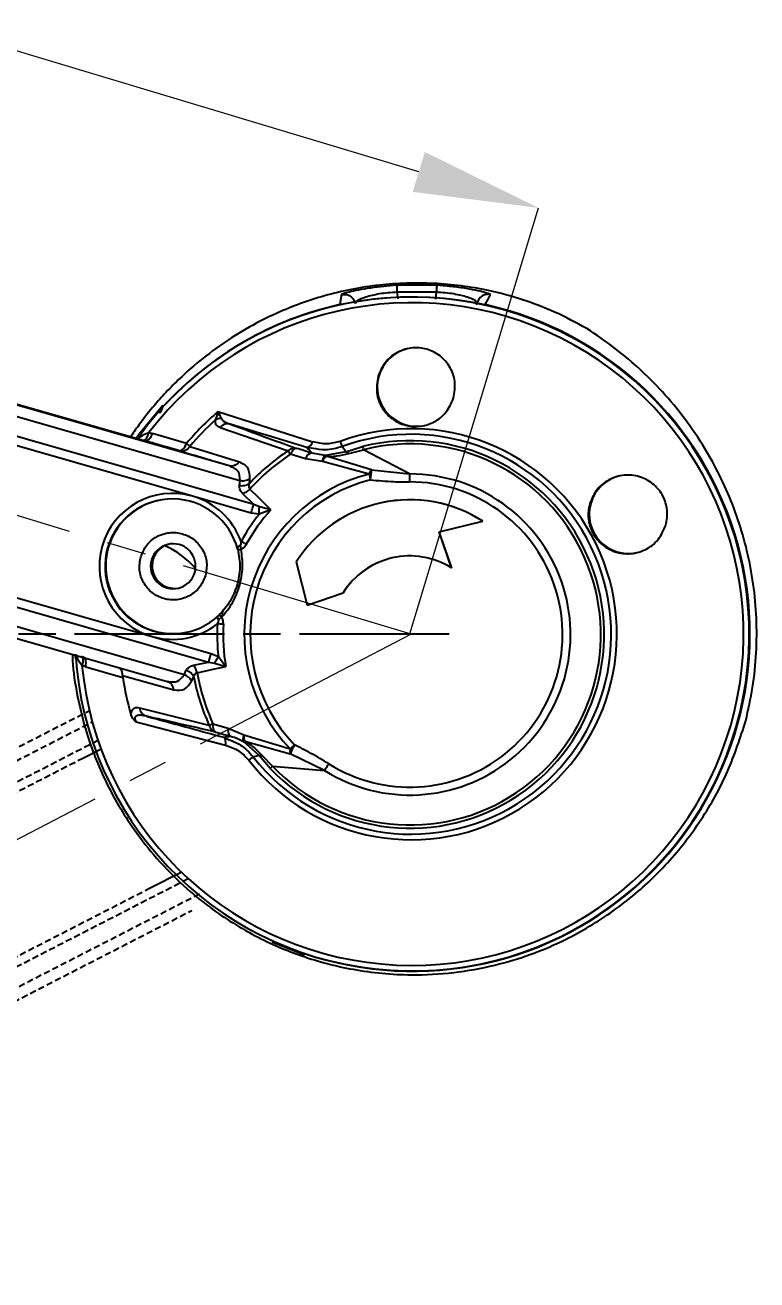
# Model space of a CAD drawing. Header units: millimetres. Extents: x 2028 to 4172, y 863 to 2379.
# Drawn here: x 3863.2 to 3921.8, y 1398.1 to 1498.6 of the extents above; entities that cross this region are included whole.
import ezdxf

# ---------------------------------------------------------------- set-up
doc = ezdxf.new("R2010")
doc.units = ezdxf.units.MM
for name, pattern in [('AM_ISO08W050', [18, 12, -1.5, 3, -1.5]), ('CENTER2', [28.575, 19.05, -3.175, 3.175, -3.175]), ('DASHED', [0.75, 0.5, -0.25])]:
    doc.linetypes.add(name, pattern=pattern)
for name, color, linetype, lineweight in [('AM_5', 3, 'Continuous', 25), ('AM_7', 4, 'AM_ISO08W050', 25), ('单点划线', 1, 'CENTER2', 13), ('标注', 3, 'Continuous', 13)]:
    doc.layers.add(name, color=color, linetype=linetype, lineweight=lineweight)
doc.styles.add('SLDTEXTSTYLE1', font='txt.shx', dxfattribs={"width": 0.7, "bigfont": 'gbcbig.shx'})
doc.dimstyles.new('SLDDIMSTYLE12$0', dxfattribs={"dimtxt": 12, "dimasz": 10, "dimexe": 0, "dimexo": 0.0625, "dimgap": 0.875, "dimtad": 1, "dimdec": 1, "dimlfac": 1.8, "dimrnd": 1e-09, "dimzin": 12, "dimdsep": 46, "dimtxsty": 'SLDTEXTSTYLE1', "dimcen": 0.09, "dimdle": 8.16, "dimclrd": 3, "dimclre": 3, "dimadec": 0, "dimazin": 3, "dimtfac": 1, "dimtdec": 1, "dimtofl": 0, "dimtmove": 0, "dimatfit": 3, "dimfxl": 0, "dimfrac": 2, "dimtolj": 1, "dimlwd": 5, "dimlwe": 5, "dimarcsym": 0})
doc.dimstyles.new('SLDDIMSTYLE12$2', dxfattribs={"dimtxt": 12, "dimasz": 10, "dimexe": 0, "dimexo": 0.0625, "dimgap": 0.875, "dimtad": 1, "dimdec": 1, "dimlfac": 1.8, "dimrnd": 1e-09, "dimzin": 12, "dimdsep": 46, "dimtxsty": 'SLDTEXTSTYLE1', "dimcen": 0.09, "dimdle": 8.16, "dimclrd": 3, "dimclre": 3, "dimadec": 0, "dimazin": 3, "dimtfac": 1, "dimtdec": 1, "dimtofl": 0, "dimtmove": 0, "dimatfit": 3, "dimfxl": 0, "dimfrac": 2, "dimtolj": 1, "dimlwd": 5, "dimlwe": 5, "dimarcsym": 0})

# ---------------------------------------------------------------- blocks, each defined once
blk = doc.blocks.new('*D63')
at = {"layer": 'Defpoints', "color": 0, "transparency": 16777216}
for p in [(3650.72, 1523.11), (3651.85, 1458.25), (3894.13, 1449.79), (3894.13, 1449.79), (3668.84, 1332.37)]:
    blk.add_point(p, dxfattribs=at)
at = {"layer": '标注', "color": 3, "linetype": 'Continuous', "lineweight": 5, "transparency": 16777216}
blk.add_arc((3894.13, 1449.79), 242.43, 165.602, 205.1646, dxfattribs=at)
at = {"layer": '标注', "color": 3, "transparency": 16777216}
for points in [[(3657.71, 1510.52), (3660.93, 1509.63), (3662.01, 1519.71)], [(3676.21, 1347.45), (3673.22, 1345.97), (3679.15, 1337.75)]]:
    blk.add_solid(points, dxfattribs=at)
at = {"layer": '标注', "color": 0, "transparency": 16777216, "insert": (3658.62, 1427.6), "char_height": 10, "attachment_point": 5, "rotation": 275.3833, "style": 'SLDTEXTSTYLE1'}
blk.add_mtext('\\A1;60%%D', dxfattribs=at)
blk = doc.blocks.new('*D73')
at = {"layer": 'AM_5', "color": 3, "linetype": 'Continuous', "lineweight": 5, "transparency": 16777216}
blk.add_arc((3893.92, 1449.8), 206.84, 165.9964, 177.2297, dxfattribs=at)
at = {"layer": 'AM_5', "color": 3, "transparency": 16777216}
for points in [[(3691.62, 1500.3), (3694.83, 1499.41), (3695.88, 1509.5)], [(3688.98, 1459.76), (3685.65, 1459.84), (3687.08, 1449.8)]]:
    blk.add_solid(points, dxfattribs=at)
at = {"layer": 'Defpoints', "color": 0, "transparency": 16777216}
for p in [(3650.72, 1523.11), (3691, 1489.92), (3671.11, 1449.8), (3894.02, 1449.77), (3897.17, 1449.8)]:
    blk.add_point(p, dxfattribs=at)
at = {"layer": 'AM_5', "color": 0, "transparency": 16777216, "insert": (3682.49, 1480.97), "char_height": 12, "attachment_point": 5, "rotation": 81.6131, "style": 'SLDTEXTSTYLE1'}
blk.add_mtext('\\A1;15%%D', dxfattribs=at)
blk = doc.blocks.new('*D50')
at = {"layer": 'AM_5', "color": 3, "linetype": 'Continuous', "lineweight": 5, "transparency": 16777216}
for p, q in [((3704.68, 1507.81), (3714.7, 1541.07)), ((3894.73, 1486.84), (3724.27, 1538.18))]:
    blk.add_line(p, q, dxfattribs=at)
at = {"layer": 'AM_5', "color": 3, "lineweight": 5, "transparency": 16777216}
blk.add_line((3894.03, 1449.83), (3904.31, 1483.96), dxfattribs=at)
at = {"layer": 'AM_5', "color": 3, "transparency": 16777216}
for points in [[(3724.75, 1539.78), (3723.79, 1536.59), (3714.7, 1541.07)], [(3895.22, 1488.44), (3894.25, 1485.24), (3904.31, 1483.96)]]:
    blk.add_solid(points, dxfattribs=at)
at = {"layer": 'Defpoints', "color": 0, "transparency": 16777216}
for p in [(3714.7, 1541.07), (3704.67, 1507.75), (3894.01, 1449.77)]:
    blk.add_point(p, dxfattribs=at)
at = {"layer": 'AM_5', "color": 0, "transparency": 16777216, "insert": (3809.66, 1519.64), "char_height": 12, "attachment_point": 5, "rotation": 343.2384, "style": 'SLDTEXTSTYLE1'}
blk.add_mtext('\\A1;225', dxfattribs=at)

msp = doc.modelspace()

# ---------------------------------------------------------------- linework, layer by layer
at = {"color": 7, "linetype": 'Continuous', "lineweight": 25}
for p, q in [((3892.96, 1477.753), (3891.417, 1477.612)), ((3896.178, 1477.753), (3892.96, 1477.753)), ((3896.134, 1477.197), (3892.987, 1477.197)), ((3892.987, 1477.197), (3893.055, 1476.67)), ((3896.134, 1477.197), (3896.067, 1476.631)), ((3896.676, 1477.718), (3896.178, 1477.753)), ((3900.482, 1477.011), (3900.298, 1477.099)), ((3888.531, 1476.207), (3888.518, 1476.204)), ((3888.609, 1477.043), (3888.557, 1477.011)), ((3891.527, 1470.476), (3891.474, 1470.464)), ((3860.508, 1468.776), (3879.543, 1463.317)), ((3872.741, 1465.28), (3860.531, 1468.781)), ((3860.233, 1467.905), (3880.402, 1462.121)), ((3878.647, 1467.631), (3878.569, 1467.344)), ((3878.647, 1467.631), (3886.234, 1465.218)), ((3878.647, 1467.631), (3878.77, 1467.395)), ((3881.517, 1460.2), (3859.791, 1466.43)), ((3878.834, 1466.361), (3884.264, 1464.492)), ((3876.616, 1460.854), (3859.589, 1465.737)), ((3872.261, 1465.418), (3872.273, 1465.456)), ((3872.656, 1465.325), (3872.811, 1465.295)), ((3872.811, 1465.295), (3872.741, 1465.28)), ((3873.111, 1465.949), (3873.423, 1465.885)), ((3876.133, 1465.082), (3873.423, 1465.885)), ((3885.774, 1464.752), (3882.624, 1465.714)), ((3875.534, 1464.506), (3875.766, 1464.438)), ((3876.405, 1464.848), (3880.367, 1463.607)), ((3885.66, 1463.859), (3884.444, 1464.214)), ((3886.288, 1464.686), (3885.774, 1464.752)), ((3887.271, 1464.111), (3886.16, 1464.313)), ((3888.893, 1464.405), (3887.271, 1464.111)), ((3890.957, 1462.957), (3887.343, 1464.053)), ((3888.893, 1464.405), (3888.594, 1464.828)), ((3888.893, 1464.405), (3889.562, 1464.615)), ((3889.124, 1464.284), (3890.294, 1464.572)), ((3889.562, 1464.615), (3890.235, 1464.827)), ((3894.002, 1462.634), (3890.294, 1464.572)), ((3879.543, 1463.317), (3879.646, 1463.248)), ((3879.543, 1463.317), (3879.76, 1463.291)), ((3879.747, 1463.293), (3879.732, 1463.249)), ((3887.015, 1463.639), (3885.66, 1463.859)), ((3890.749, 1462.63), (3887.015, 1463.639)), ((3880.402, 1462.121), (3880.363, 1461.721)), ((3881.182, 1462.248), (3881.153, 1461.858)), ((3890.957, 1462.957), (3894.002, 1462.634)), ((3881.517, 1460.2), (3880.647, 1461.054)), ((3881.315, 1459.507), (3876.616, 1460.854)), ((3881.968, 1460.015), (3881.517, 1460.2)), ((3882.889, 1459.773), (3881.968, 1460.015)), ((3891.75, 1460.329), (3891.741, 1460.327)), ((3908.499, 1460.278), (3908.427, 1460.263)), ((3881.948, 1459.402), (3881.315, 1459.507)), ((3882.889, 1459.773), (3881.948, 1459.402)), ((3896.37, 1457.987), (3899.85, 1458.855)), ((3896.379, 1457.989), (3896.37, 1457.987)), ((3897.362, 1455.104), (3896.37, 1457.987)), ((3896.379, 1457.989), (3899.859, 1458.857)), ((3897.371, 1455.106), (3896.379, 1457.989)), ((3899.859, 1458.857), (3899.85, 1458.855)), ((3869.817, 1456.72), (3869.871, 1456.732)), ((3880.229, 1456.627), (3880.257, 1456.564)), ((3880.419, 1456.913), (3880.503, 1456.59)), ((3873.331, 1455.74), (3873.448, 1455.765)), ((3884.927, 1455.606), (3885.795, 1452.125)), ((3897.371, 1455.106), (3897.362, 1455.104)), ((3856.364, 1454.49), (3873.391, 1449.608)), ((3856.169, 1453.799), (3877.896, 1447.569)), ((3885.795, 1452.125), (3888.677, 1453.118)), ((3885.804, 1452.127), (3888.686, 1453.12)), ((3888.686, 1453.12), (3888.677, 1453.118)), ((3875.937, 1446.549), (3855.768, 1452.333)), ((3885.804, 1452.127), (3885.795, 1452.125)), ((3855.546, 1451.473), (3874.593, 1446.011)), ((3878.947, 1451.163), (3878.705, 1450.935)), ((3873.391, 1449.608), (3878.091, 1448.26)), ((3867.186, 1448.195), (3867.208, 1447.868)), ((3878.091, 1448.26), (3878.683, 1448.013)), ((3878.683, 1448.013), (3879.283, 1447.199)), ((3868.058, 1447.175), (3867.76, 1447.287)), ((3868.058, 1447.175), (3871.031, 1446.334)), ((3875.937, 1446.549), (3876.115, 1446.904)), ((3877.896, 1447.569), (3878.375, 1447.485)), ((3878.375, 1447.485), (3879.283, 1447.199)), ((3871.018, 1446.488), (3875.128, 1445.336)), ((3874.582, 1446.015), (3874.715, 1446.017)), ((3874.788, 1445.968), (3874.774, 1445.924)), ((3876.531, 1446.026), (3876.712, 1446.368)), ((3877.954, 1442.486), (3872.386, 1443.872)), ((3872.106, 1442.768), (3879.263, 1440.904)), ((3878.252, 1442.622), (3879.471, 1442.273)), ((3879.471, 1442.273), (3880.735, 1441.737)), ((3879.185, 1441.478), (3879.117, 1441.536)), ((3879.117, 1441.536), (3879.536, 1441.342)), ((3881.926, 1440.106), (3880.704, 1441.208)), ((3880.735, 1441.737), (3884.433, 1440.601)), ((3880.795, 1441.216), (3884.437, 1440.216)), ((3869.291, 1440.592), (3867.884, 1439.87)), ((3881.468, 1439.972), (3881.926, 1440.106)), ((3882.416, 1439.534), (3881.926, 1440.106)), ((3883.024, 1439.218), (3882.184, 1440.081)), ((3887.19, 1438.874), (3884.437, 1440.216)), ((3882.841, 1439.038), (3882.416, 1439.534)), ((3883.024, 1439.218), (3887.19, 1438.874)), ((3873.228, 1429.462), (3875.716, 1430.739)), ((3882.991, 1425.142), (3885.576, 1424.117)), ((3885.584, 1424.219), (3885.582, 1424.214)), ((3899.876, 1423.412), (3899.889, 1423.415))]:
    msp.add_line(p, q, dxfattribs=at)
at = {"color": 7, "linetype": 'DASHED', "lineweight": 25}
for p, q in [((3850.717, 1434.623), (3868.333, 1443.669)), ((3851.112, 1433.8), (3868.589, 1442.774)), ((3869.048, 1441.279), (3851.799, 1432.422)), ((3867.884, 1439.87), (3852.126, 1431.778)), ((3857.802, 1420.733), (3876.271, 1430.217)), ((3857.471, 1421.371), (3873.228, 1429.462)), ((3877.178, 1428.974), (3858.513, 1419.389)), ((3858.939, 1418.611), (3876.566, 1427.662))]:
    msp.add_line(p, q, dxfattribs=at)
at = {"color": 7, "linetype": 'Continuous', "lineweight": 25, "flags": 128}
for points in [[(3888.557, 1477.011), (3888.473, 1476.559), (3888.406, 1476.203)], [(3888.612, 1476.224), (3888.585, 1476.224), (3888.406, 1476.203)], [(3899.509, 1476.582), (3899.317, 1476.216), (3899.301, 1476.186)], [(3900.057, 1476.203), (3900.295, 1476.655), (3900.482, 1477.011)], [(3874.239, 1468.131), (3872.346, 1465.815), (3872.054, 1465.406)], [(3874.299, 1468.061), (3874.265, 1468.1), (3874.239, 1468.131)], [(3875.534, 1464.506), (3875.608, 1464.5), (3875.686, 1464.518), (3875.767, 1464.561), (3875.849, 1464.628), (3875.928, 1464.716), (3876.004, 1464.824), (3876.073, 1464.947), (3876.133, 1465.082)], [(3882.889, 1459.773), (3881.945, 1460.697), (3881.202, 1461.425)], [(3876.706, 1447.312), (3877.373, 1447.456), (3877.896, 1447.569)], [(3876.982, 1446.706), (3878.272, 1446.982), (3879.283, 1447.199)], [(3885.582, 1424.214), (3885.579, 1424.159), (3885.576, 1424.117)]]:
    msp.add_lwpolyline(points, dxfattribs=at)
at = {"color": 7, "linetype": 'Continuous', "lineweight": 25}
for centre, radius, start, end in [((3894.19, 1449.807), 26.549, 185.44631, 142.55572), ((3894.197, 1449.808), 26.999, 343.99795, 144.37216), ((3894.232, 1449.818), 27.021, 102.44988, 137.53256), ((3894.231, 1449.816), 27.023, 251.33315, 77.54961), ((3894.209, 1449.811), 27, 343.99967, 102.14019), ((3894.555, 1469.608), 3.15, 102.14289, 164.00219), ((3894.555, 1469.608), 3.15, 163.99967, 282.14019), ((3894.173, 1449.804), 23.64, 131.05303, 139.73783), ((3878.915, 1466.081), 0.996, 89.51081, 119.80629), ((3879.005, 1466.048), 1.368, 99.92431, 108.57758), ((3894.169, 1449.803), 23.278, 132.57575, 139.73778), ((3894.132, 1449.794), 16.468, 217.80792, 110.19454), ((3854.914, 1440.195), 32.705, 48.9186, 49.54784), ((3894.125, 1449.793), 16.02, 217.80792, 110.19454), ((3894.054, 1449.778), 15.526, 223.76375, 104.2387), ((3894.049, 1449.776), 15.265, 223.76387, 104.23864), ((3885.617, 1465.367), 0.635, 284.25693, 346.38415), ((3875.728, 1465.293), 0.81, 256.13749, 326.65871), ((3894.053, 1449.778), 17.673, 123.62673, 136.87996), ((3894.049, 1449.777), 17.341, 123.6355, 137.80261), ((3906.548, 1478.78), 26.472, 212.6677, 213.38343), ((3886.266, 1463.694), 0.628, 99.68998, 164.75306), ((3887.88, 1463.291), 0.933, 125.1911, 158.08506), ((3894.024, 1449.771), 13.27, 104.28896, 223.71352), ((3894.023, 1449.77), 12.79, 104.28897, 223.71351), ((3894.025, 1449.771), 12.863, 237.90451, 90.09862), ((3894.022, 1449.77), 12.227, 237.90204, 90.10104), ((3891.857, 1462.155), 1.206, 138.28952, 156.79982), ((3965.156, 1481.098), 76.665, 193.93929, 194.29763), ((3911.526, 1459.41), 3.15, 102.14289, 164.00219), ((3875.003, 1455.231), 5.85, 74.0024, 254.00006), ((3875.008, 1455.232), 5.4, 14.63064, 164.00143), ((3875.061, 1455.244), 5.4, 102.1429, 164.00218), ((3875.003, 1455.231), 5.85, 19.98893, 73.99815), ((3894.013, 1449.769), 10.799, 57.28113, 147.28505), ((3894.022, 1449.771), 10.799, 57.2812, 102.14227), ((3911.526, 1459.41), 3.15, 163.99967, 282.14019), ((3894.036, 1449.774), 15.453, 141.46177, 151.14852), ((3894.034, 1449.774), 14.974, 138.10256, 151.14854), ((3875.062, 1455.244), 1.8, 343.99745, 164.00009), ((3875.178, 1455.269), 1.8, 104.03604, 164.00205), ((3824.453, 1355.474), 116.172, 60.91799, 61.15396), ((3875.008, 1455.232), 5.4, 163.9984, 313.36529), ((3875.062, 1455.244), 5.4, 163.99975, 282.14011), ((3871.492, 1450.427), 7.084, 40.83204, 65.81779), ((3894.013, 1449.769), 6.299, 57.88144, 147.88541), ((3875.061, 1455.243), 1.8, 163.99745, 344.00009), ((3875.178, 1455.269), 1.8, 163.99943, 280.24751), ((3894.022, 1449.771), 6.3, 102.14271, 147.88527), ((3875.003, 1455.23), 5.849, 253.99862, 308.0114), ((3894.037, 1449.774), 15.455, 176.85372, 186.53999), ((3894.036, 1449.773), 14.975, 176.85373, 189.89901), ((3894.197, 1449.807), 26.999, 183.43897, 344.001), ((3875.768, 1445.918), 1.045, 25.50508, 70.60837), ((3875.627, 1446.456), 1.378, 10.4509, 38.42547), ((3894.174, 1449.803), 23.401, 188.52543, 195.91771), ((3894.054, 1449.777), 17.675, 191.12072, 204.365), ((3894.051, 1449.776), 17.343, 190.19887, 204.3629), ((3925.318, 1338.966), 113.842, 114.42078, 114.58603), ((3894.21, 1449.809), 26.998, 282.14308, 344.002), ((3985.146, 1335.934), 145.252, 133.70869, 133.89737), ((3926.85, 1420.438), 46.798, 154.02865, 154.99957), ((3885.596, 1440.42), 1.177, 171.18744, 190.00395)]:
    msp.add_arc(centre, radius, start, end, dxfattribs=at)
for points, knots in [([(3908.189, 1474.293), (3907.344, 1474.749), (3905.72, 1475.626), (3903.068, 1476.634), (3899.864, 1477.51), (3895.982, 1478.025), (3891.484, 1477.88), (3887.919, 1477.169), (3885.239, 1476.303), (3883.096, 1475.432), (3880.897, 1474.3), (3878.685, 1472.879), (3876.918, 1471.503), (3875.478, 1470.196), (3874.38, 1469.076), (3873.322, 1467.868), (3872.416, 1466.729), (3871.87, 1465.91), (3871.657, 1465.591)], [0, 0, 0, 0, 0.0716141, 0.1376427, 0.2038002, 0.3043716, 0.402157, 0.5046925, 0.5521038, 0.6009821, 0.6712151, 0.7340966, 0.7994339, 0.8433201, 0.8852981, 0.9222529, 0.9697109, 1, 1, 1, 1]), ([(3891.417, 1477.612), (3891.048, 1477.56), (3890.299, 1477.455), (3889.466, 1477.282), (3888.855, 1477.13), (3888.691, 1477.072), (3888.609, 1477.043)], [0, 0, 0, 0, 0.2467046, 0.4997683, 0.7468748, 1, 1, 1, 1]), ([(3892.987, 1477.197), (3892.744, 1477.184), (3892.259, 1477.156), (3891.574, 1477.063), (3890.968, 1476.942), (3890.301, 1476.757), (3889.732, 1476.514), (3889.668, 1476.369), (3889.635, 1476.296)], [0, 0, 0, 0, 0.1216848, 0.2436394, 0.3665866, 0.4908705, 0.7427966, 1, 1, 1, 1]), ([(3892.96, 1477.753), (3892.96, 1477.743), (3892.96, 1477.724), (3892.965, 1477.603), (3892.974, 1477.427), (3892.982, 1477.273), (3892.987, 1477.197)], [0, 0, 0, 0, 0.244843, 0.5001263, 0.7553423, 1, 1, 1, 1]), ([(3896.178, 1477.753), (3896.176, 1477.743), (3896.173, 1477.724), (3896.163, 1477.603), (3896.15, 1477.429), (3896.14, 1477.274), (3896.135, 1477.197)], [0, 0, 0, 0, 0.2506754, 0.4980464, 0.7510697, 1, 1, 1, 1]), ([(3899.404, 1476.296), (3899.382, 1476.369), (3899.338, 1476.513), (3898.793, 1476.757), (3898.141, 1476.941), (3897.544, 1477.062), (3896.864, 1477.157), (3896.378, 1477.184), (3896.135, 1477.197)], [0, 0, 0, 0, 0.25669183, 0.50843056, 0.63281467, 0.75589912, 0.87804396, 1, 1, 1, 1]), ([(3900.298, 1477.099), (3900.158, 1477.141), (3899.882, 1477.224), (3899.065, 1477.405), (3897.998, 1477.59), (3897.114, 1477.676), (3896.676, 1477.718)], [0, 0, 0, 0, 0.2491031, 0.4901997, 0.7472817, 1, 1, 1, 1]), ([(3888.557, 1477.011), (3888.693, 1477.023), (3888.963, 1477.046), (3889.309, 1476.866), (3889.545, 1476.603), (3889.605, 1476.398), (3889.635, 1476.296)], [0, 0, 0, 0, 0.2799949, 0.5581407, 0.7800037, 1, 1, 1, 1]), ([(3900.482, 1477.011), (3900.423, 1477.021), (3900.304, 1477.04), (3900.123, 1477.023), (3899.948, 1476.972), (3899.788, 1476.887), (3899.65, 1476.772), (3899.556, 1476.667), (3899.521, 1476.596), (3899.513, 1476.58)], [0, 0, 0, 0, 0.1570011, 0.3172009, 0.4773885, 0.6343544, 0.7913438, 0.9515396, 1, 1, 1, 1]), ([(3920.919, 1442.858), (3921.119, 1443.745), (3921.518, 1445.518), (3921.795, 1448.289), (3921.815, 1451.074), (3921.562, 1453.824), (3921.055, 1456.49), (3920.317, 1459.035), (3919.375, 1461.439), (3918.161, 1463.875), (3916.664, 1466.265), (3914.913, 1468.519), (3912.847, 1470.713), (3910.503, 1472.737), (3908.972, 1473.766), (3908.189, 1474.293)], [0, 0, 0, 0, 0.0627951, 0.1255982, 0.1880794, 0.2505771, 0.3126556, 0.3746993, 0.4372762, 0.5009385, 0.5820109, 0.6649965, 0.7507977, 0.8724761, 1, 1, 1, 1]), ([(3897.521, 1468.726), (3897.594, 1469.168), (3897.737, 1470.033), (3897.332, 1471.102), (3896.802, 1471.789), (3896.329, 1472.195), (3895.8, 1472.495), (3895.235, 1472.684), (3894.653, 1472.764), (3894.069, 1472.735), (3893.496, 1472.599), (3892.764, 1472.272), (3891.941, 1471.589), (3891.635, 1470.851), (3891.474, 1470.464)], [0, 0, 0, 0, 0.1454096, 0.2843678, 0.3500183, 0.4113214, 0.4701235, 0.5269841, 0.5816264, 0.6365696, 0.6922624, 0.749136, 0.868448, 1, 1, 1, 1]), ([(3891.474, 1470.464), (3891.403, 1470.018), (3891.26, 1469.125), (3891.743, 1467.877), (3892.499, 1467.078), (3893.234, 1466.678), (3893.79, 1466.5), (3894.356, 1466.427), (3894.918, 1466.455), (3895.47, 1466.583), (3896.197, 1466.898), (3897.035, 1467.573), (3897.352, 1468.326), (3897.521, 1468.726)], [0, 0, 0, 0, 0.1426319, 0.2854821, 0.4161443, 0.4747377, 0.529504, 0.5816768, 0.6338546, 0.6858561, 0.7410149, 0.8625746, 1, 1, 1, 1]), ([(3874.239, 1468.131), (3874.195, 1468.077), (3874.109, 1467.973), (3874.031, 1467.787), (3873.997, 1467.628), (3874.005, 1467.532), (3874.008, 1467.502)], [0, 0, 0, 0, 0.3001412, 0.5845824, 0.8690123, 1, 1, 1, 1]), ([(3874.299, 1468.061), (3874.258, 1468.01), (3874.175, 1467.905), (3874.101, 1467.739), (3874.085, 1467.629), (3874.078, 1467.586)], [0, 0, 0, 0, 0.3723099, 0.7541245, 1, 1, 1, 1]), ([(3878.569, 1467.344), (3878.543, 1467.262), (3878.496, 1467.119), (3878.442, 1466.996), (3878.42, 1466.945)], [0, 0, 0, 0, 0.5830316, 1, 1, 1, 1]), ([(3878.923, 1467.077), (3878.899, 1467.129), (3878.855, 1467.226), (3878.796, 1467.342), (3878.77, 1467.395)], [0, 0, 0, 0, 0.5364801, 1, 1, 1, 1]), ([(3878.923, 1467.077), (3878.954, 1467.032), (3879.023, 1466.928), (3879.26, 1466.772), (3879.485, 1466.687), (3879.636, 1466.63)], [0, 0, 0, 0, 0.2031095, 0.4647797, 1, 1, 1, 1]), ([(3878.42, 1466.945), (3878.418, 1466.873), (3878.415, 1466.718), (3878.541, 1466.502), (3878.718, 1466.416), (3878.834, 1466.361)], [0, 0, 0, 0, 0.2320046, 0.4979825, 1, 1, 1, 1]), ([(3879.636, 1466.63), (3879.567, 1466.642), (3879.427, 1466.667), (3879.208, 1466.623), (3879.001, 1466.524), (3878.889, 1466.414), (3878.834, 1466.361)], [0, 0, 0, 0, 0.2454954, 0.5, 0.7545047, 1, 1, 1, 1]), ([(3879.636, 1466.63), (3880.639, 1466.26), (3882.362, 1465.624), (3884.197, 1464.959), (3884.964, 1464.681)], [0, 0, 0, 0, 0.5820752, 1, 1, 1, 1]), ([(3882.624, 1465.714), (3882.557, 1465.734), (3881.547, 1466.042), (3880.559, 1466.346), (3879.636, 1466.63)], [0, 0, 0, 0, 0.0662016, 1, 1, 1, 1]), ([(3872.273, 1465.456), (3872.413, 1465.578), (3872.658, 1465.792), (3872.975, 1465.902), (3873.111, 1465.949)], [0, 0, 0, 0, 0.5684211, 1, 1, 1, 1]), ([(3872.656, 1465.325), (3872.699, 1465.33), (3872.789, 1465.34), (3872.922, 1465.474), (3873.038, 1465.681), (3873.087, 1465.861), (3873.111, 1465.949)], [0, 0, 0, 0, 0.2432266, 0.5000017, 0.7567759, 1, 1, 1, 1]), ([(3875.534, 1464.506), (3875.021, 1464.655), (3874.112, 1464.918), (3873.206, 1465.18), (3872.811, 1465.295)], [0, 0, 0, 0, 0.5642907, 1, 1, 1, 1]), ([(3872.812, 1465.295), (3872.861, 1465.291), (3872.962, 1465.284), (3873.136, 1465.406), (3873.3, 1465.61), (3873.383, 1465.795), (3873.423, 1465.885)], [0, 0, 0, 0, 0.2423334, 0.4999392, 0.757578, 1, 1, 1, 1]), ([(3888.447, 1465.25), (3888.095, 1465.157), (3887.336, 1464.956), (3886.618, 1465.126), (3886.234, 1465.218)], [0, 0, 0, 0, 0.4644483, 1, 1, 1, 1]), ([(3875.766, 1464.438), (3876.449, 1464.235), (3877.692, 1463.866), (3878.968, 1463.488), (3879.543, 1463.317)], [0, 0, 0, 0, 0.5495061, 1, 1, 1, 1]), ([(3884.964, 1464.681), (3884.923, 1464.682), (3884.867, 1464.683), (3884.776, 1464.638), (3884.685, 1464.57), (3884.562, 1464.433), (3884.483, 1464.288), (3884.443, 1464.215)], [0, 0, 0, 0, 0.2498451, 0.3419699, 0.5003268, 0.7501647, 1, 1, 1, 1]), ([(3886.16, 1464.313), (3885.939, 1464.381), (3885.539, 1464.504), (3885.142, 1464.626), (3884.964, 1464.681)], [0, 0, 0, 0, 0.5530907, 1, 1, 1, 1]), ([(3886.16, 1464.313), (3886.087, 1464.396), (3885.958, 1464.542), (3885.83, 1464.688), (3885.774, 1464.752)], [0, 0, 0, 0, 0.5617548, 1, 1, 1, 1]), ([(3888.594, 1464.828), (3888.145, 1464.698), (3887.368, 1464.472), (3886.609, 1464.623), (3886.288, 1464.686)], [0, 0, 0, 0, 0.5775061, 1, 1, 1, 1]), ([(3887.015, 1463.639), (3887.031, 1463.705), (3887.063, 1463.836), (3887.127, 1463.983), (3887.19, 1464.072), (3887.239, 1464.103), (3887.263, 1464.11), (3887.27, 1464.111), (3887.271, 1464.111)], [0, 0, 0, 0, 0.2498824, 0.4997694, 0.7496604, 0.9255481, 0.9908934, 1, 1, 1, 1]), ([(3887.343, 1464.053), (3887.343, 1464.053), (3887.343, 1464.053), (3887.343, 1464.053), (3887.343, 1464.053), (3887.332, 1464.069), (3887.309, 1464.096), (3887.284, 1464.106), (3887.271, 1464.111)], [0, 0, 0, 0, 0.0000335, 0.000106, 0.0003683, 0.001362, 0.4820163, 1, 1, 1, 1]), ([(3887.343, 1464.053), (3887.446, 1464.05), (3887.729, 1464.04), (3888.331, 1464.076), (3888.813, 1464.203), (3889.124, 1464.284)], [0, 0, 0, 0, 0.1685681, 0.4640042, 1, 1, 1, 1]), ([(3888.893, 1464.405), (3888.927, 1464.403), (3888.996, 1464.4), (3889.081, 1464.323), (3889.124, 1464.284)], [0, 0, 0, 0, 0.5021576, 1, 1, 1, 1]), ([(3879.646, 1463.248), (3879.878, 1463.144), (3880.339, 1462.938), (3880.381, 1462.392), (3880.402, 1462.121)], [0, 0, 0, 0, 0.504897, 1, 1, 1, 1]), ([(3879.76, 1463.291), (3879.836, 1463.301), (3879.988, 1463.32), (3880.201, 1463.433), (3880.312, 1463.55), (3880.367, 1463.607)], [0, 0, 0, 0, 0.3395659, 0.6771788, 1, 1, 1, 1]), ([(3880.367, 1463.607), (3880.637, 1463.475), (3881.137, 1463.23), (3881.168, 1462.558), (3881.182, 1462.248)], [0, 0, 0, 0, 0.5395057, 1, 1, 1, 1]), ([(3880.402, 1462.121), (3880.469, 1462.11), (3880.605, 1462.089), (3880.813, 1462.104), (3881.013, 1462.154), (3881.126, 1462.217), (3881.182, 1462.248)], [0, 0, 0, 0, 0.2424888, 0.4944094, 0.7492399, 1, 1, 1, 1]), ([(3890.866, 1462.165), (3890.875, 1462.233), (3890.894, 1462.373), (3890.907, 1462.587), (3890.944, 1462.801), (3890.953, 1462.903), (3890.957, 1462.957)], [0, 0, 0, 0, 0.2100867, 0.4354712, 0.6954439, 1, 1, 1, 1]), ([(3890.866, 1462.165), (3891.488, 1462.108), (3892.531, 1462.012), (3893.578, 1462.002), (3894, 1461.997)], [0, 0, 0, 0, 0.5961974, 1, 1, 1, 1]), ([(3914.508, 1458.532), (3914.554, 1458.731), (3914.645, 1459.121), (3914.635, 1459.731), (3914.518, 1460.316), (3914.297, 1460.86), (3913.981, 1461.351), (3913.439, 1461.927), (3912.542, 1462.45), (3911.292, 1462.629), (3910.038, 1462.299), (3908.964, 1461.503), (3908.604, 1460.67), (3908.427, 1460.263)], [0, 0, 0, 0, 0.0608535, 0.1193328, 0.1758288, 0.2307749, 0.2847904, 0.339989, 0.4550176, 0.579343, 0.7165648, 0.8612718, 1, 1, 1, 1]), ([(3880.363, 1461.721), (3880.432, 1461.71), (3880.572, 1461.689), (3880.785, 1461.707), (3880.986, 1461.761), (3881.098, 1461.826), (3881.153, 1461.858)], [0, 0, 0, 0, 0.2465031, 0.5000051, 0.7535045, 1, 1, 1, 1]), ([(3880.647, 1461.054), (3880.559, 1461.158), (3880.374, 1461.379), (3880.367, 1461.603), (3880.363, 1461.721)], [0, 0, 0, 0, 0.471381, 1, 1, 1, 1]), ([(3881.202, 1461.425), (3881.16, 1461.383), (3881.074, 1461.298), (3880.932, 1461.193), (3880.787, 1461.107), (3880.693, 1461.072), (3880.647, 1461.054)], [0, 0, 0, 0, 0.2474529, 0.4999677, 0.7524992, 1, 1, 1, 1]), ([(3881.153, 1461.858), (3881.13, 1461.775), (3881.098, 1461.658), (3881.137, 1461.509), (3881.181, 1461.452), (3881.202, 1461.425)], [0, 0, 0, 0, 0.5578773, 0.7889784, 1, 1, 1, 1]), ([(3881.948, 1459.402), (3881.95, 1459.458), (3881.953, 1459.572), (3881.959, 1459.735), (3881.964, 1459.887), (3881.967, 1459.973), (3881.968, 1460.015)], [0, 0, 0, 0, 0.250968, 0.5042543, 0.7553572, 1, 1, 1, 1]), ([(3908.427, 1460.263), (3908.38, 1460.058), (3908.29, 1459.669), (3908.301, 1459.061), (3908.414, 1458.488), (3908.628, 1457.955), (3908.93, 1457.474), (3909.453, 1456.903), (3910.337, 1456.365), (3911.59, 1456.159), (3912.868, 1456.477), (3913.968, 1457.282), (3914.333, 1458.126), (3914.508, 1458.532)], [0, 0, 0, 0, 0.06397863, 0.1218211, 0.17743232, 0.23069626, 0.2827302, 0.33609245, 0.449634, 0.58030579, 0.7241629, 0.86755986, 1, 1, 1, 1]), ([(3880.501, 1457.231), (3880.498, 1457.163), (3880.494, 1457.068), (3880.465, 1456.966), (3880.44, 1456.927), (3880.425, 1456.917), (3880.419, 1456.913)], [0, 0, 0, 0, 0.5873569, 0.8346977, 0.9249512, 1, 1, 1, 1]), ([(3880.919, 1456.999), (3880.866, 1456.914), (3880.784, 1456.783), (3880.634, 1456.648), (3880.546, 1456.609), (3880.503, 1456.59)], [0, 0, 0, 0, 0.4918514, 0.7535128, 1, 1, 1, 1]), ([(3880.232, 1456.596), (3880.324, 1456.114), (3880.498, 1455.197), (3880.29, 1454.21), (3880.191, 1453.742)], [0, 0, 0, 0, 0.5248896, 1, 1, 1, 1]), ([(3880.419, 1456.913), (3880.386, 1456.895), (3880.318, 1456.858), (3880.25, 1456.777), (3880.215, 1456.691), (3880.227, 1456.626), (3880.232, 1456.596)], [0, 0, 0, 0, 0.2175002, 0.4456339, 0.7453176, 1, 1, 1, 1]), ([(3880.503, 1456.59), (3880.468, 1456.582), (3880.396, 1456.564), (3880.308, 1456.557), (3880.249, 1456.56), (3880.238, 1456.585), (3880.232, 1456.596)], [0, 0, 0, 0, 0.2175407, 0.446787, 0.7432095, 1, 1, 1, 1]), ([(3880.39, 1453.683), (3880.496, 1454.177), (3880.71, 1455.168), (3880.573, 1456.115), (3880.503, 1456.59)], [0, 0, 0, 0, 0.4984638, 1, 1, 1, 1]), ([(3880.191, 1453.742), (3880.027, 1453.293), (3879.681, 1452.347), (3879.048, 1451.664), (3878.716, 1451.306)], [0, 0, 0, 0, 0.4752705, 1, 1, 1, 1]), ([(3878.947, 1451.163), (3879.259, 1451.53), (3879.877, 1452.257), (3880.22, 1453.211), (3880.39, 1453.683)], [0, 0, 0, 0, 0.5045108, 1, 1, 1, 1]), ([(3880.39, 1453.683), (3880.361, 1453.692), (3880.302, 1453.709), (3880.239, 1453.727), (3880.198, 1453.74), (3880.194, 1453.741), (3880.191, 1453.742)], [0, 0, 0, 0, 0.2492627, 0.5044271, 0.7572703, 1, 1, 1, 1]), ([(3878.606, 1450.622), (3878.639, 1450.679), (3878.686, 1450.762), (3878.715, 1450.864), (3878.716, 1450.912), (3878.708, 1450.928), (3878.705, 1450.935)], [0, 0, 0, 0, 0.5788982, 0.8325061, 0.9242536, 1, 1, 1, 1]), ([(3878.705, 1450.935), (3878.687, 1450.966), (3878.651, 1451.03), (3878.634, 1451.126), (3878.649, 1451.226), (3878.692, 1451.278), (3878.716, 1451.306)], [0, 0, 0, 0, 0.2051839, 0.4197613, 0.6800214, 1, 1, 1, 1]), ([(3878.947, 1451.163), (3878.921, 1451.191), (3878.865, 1451.248), (3878.8, 1451.298), (3878.746, 1451.322), (3878.726, 1451.312), (3878.716, 1451.306)], [0, 0, 0, 0, 0.2283661, 0.4781223, 0.7150622, 1, 1, 1, 1]), ([(3879.083, 1450.595), (3879.083, 1450.694), (3879.083, 1450.848), (3879.028, 1451.043), (3878.974, 1451.124), (3878.947, 1451.163)], [0, 0, 0, 0, 0.4836103, 0.7508269, 1, 1, 1, 1]), ([(3879.012, 1451.246), (3879.008, 1451.302), (3878.997, 1451.483), (3879.053, 1451.657), (3879.092, 1451.777)], [0, 0, 0, 0, 0.3105302, 1, 1, 1, 1]), ([(3866.992, 1448.191), (3866.997, 1448.026), (3867.027, 1446.942), (3867.353, 1444.93), (3868.102, 1441.73), (3869.473, 1438.152), (3871.405, 1434.785), (3873.508, 1432.043), (3875.539, 1429.917), (3877.608, 1428.172), (3879.63, 1426.762), (3881.562, 1425.642), (3883.497, 1424.722), (3886.08, 1423.721), (3889.599, 1422.796), (3893.711, 1422.411), (3897.523, 1422.619), (3900.727, 1423.194), (3904.157, 1424.23), (3907.776, 1425.882), (3911.478, 1428.36), (3914.74, 1431.407), (3917.447, 1434.913), (3919.594, 1438.761), (3920.478, 1441.494), (3920.919, 1442.858)], [0, 0, 0, 0, 0.00690461, 0.0451883, 0.08283495, 0.13974833, 0.19650273, 0.2340919, 0.27350438, 0.30976804, 0.3380985, 0.36810574, 0.39538295, 0.42019079, 0.47424837, 0.53427599, 0.57764847, 0.62021225, 0.65871271, 0.71468253, 0.77202122, 0.82888477, 0.88558838, 0.94288579, 1, 1, 1, 1]), ([(3867.76, 1447.287), (3867.666, 1447.407), (3867.457, 1447.67), (3867.363, 1447.983), (3867.312, 1448.153)], [0, 0, 0, 0, 0.4544713, 1, 1, 1, 1]), ([(3867.702, 1448.05), (3867.737, 1448.024), (3867.808, 1447.971), (3867.851, 1447.79), (3867.841, 1447.555), (3867.787, 1447.375), (3867.761, 1447.287)], [0, 0, 0, 0, 0.2407228, 0.4965557, 0.7542523, 1, 1, 1, 1]), ([(3868.058, 1447.175), (3868.072, 1447.272), (3868.1, 1447.472), (3868.068, 1447.731), (3867.985, 1447.924), (3867.894, 1447.97), (3867.85, 1447.992)], [0, 0, 0, 0, 0.2424241, 0.5000639, 0.757669, 1, 1, 1, 1]), ([(3878.683, 1448.013), (3878.655, 1447.965), (3878.598, 1447.868), (3878.516, 1447.728), (3878.44, 1447.596), (3878.397, 1447.522), (3878.375, 1447.485)], [0, 0, 0, 0, 0.2477926, 0.5000002, 0.7522078, 1, 1, 1, 1]), ([(3871.018, 1446.488), (3871.012, 1446.57), (3870.998, 1446.744), (3870.904, 1446.965), (3870.8, 1447.065), (3870.75, 1447.113)], [0, 0, 0, 0, 0.31238, 0.6677205, 1, 1, 1, 1]), ([(3876.115, 1446.904), (3876.189, 1447.011), (3876.316, 1447.193), (3876.591, 1447.277), (3876.706, 1447.312)], [0, 0, 0, 0, 0.5822537, 1, 1, 1, 1]), ([(3871.018, 1446.488), (3871.019, 1446.46), (3871.021, 1446.409), (3871.028, 1446.357), (3871.031, 1446.334)], [0, 0, 0, 0, 0.5485339, 1, 1, 1, 1]), ([(3874.781, 1445.922), (3874.781, 1445.922), (3874.726, 1445.973), (3874.654, 1445.994), (3874.582, 1446.015)], [0, 0, 0, 0, 0.006595, 1, 1, 1, 1]), ([(3874.715, 1446.017), (3874.962, 1445.979), (3875.456, 1445.903), (3875.777, 1446.334), (3875.937, 1446.549)], [0, 0, 0, 0, 0.5010464, 1, 1, 1, 1]), ([(3875.128, 1445.336), (3875.112, 1445.413), (3875.079, 1445.571), (3874.959, 1445.778), (3874.841, 1445.874), (3874.781, 1445.922)], [0, 0, 0, 0, 0.3235264, 0.6618766, 1, 1, 1, 1]), ([(3875.128, 1445.336), (3875.425, 1445.299), (3875.976, 1445.232), (3876.356, 1445.776), (3876.531, 1446.026)], [0, 0, 0, 0, 0.5390753, 1, 1, 1, 1]), ([(3876.531, 1446.026), (3876.5, 1446.083), (3876.438, 1446.196), (3876.295, 1446.345), (3876.127, 1446.469), (3875.999, 1446.523), (3875.937, 1446.549)], [0, 0, 0, 0, 0.2507607, 0.5055916, 0.7575122, 1, 1, 1, 1]), ([(3876.982, 1446.706), (3876.945, 1446.692), (3876.869, 1446.664), (3876.765, 1446.552), (3876.733, 1446.441), (3876.712, 1446.368)], [0, 0, 0, 0, 0.2413974, 0.5018091, 1, 1, 1, 1]), ([(3872.386, 1443.872), (3872.271, 1443.889), (3872.067, 1443.919), (3871.846, 1443.801), (3871.717, 1443.62), (3871.685, 1443.46), (3871.67, 1443.385)], [0, 0, 0, 0, 0.37521, 0.6669858, 0.8447724, 1, 1, 1, 1]), ([(3872.106, 1442.768), (3872.002, 1442.858), (3871.809, 1443.024), (3871.713, 1443.272), (3871.67, 1443.385)], [0, 0, 0, 0, 0.5416834, 1, 1, 1, 1]), ([(3872.925, 1443.222), (3872.778, 1443.254), (3872.527, 1443.308), (3872.253, 1443.3), (3872.109, 1443.249), (3872.041, 1443.199), (3871.999, 1443.133), (3871.987, 1443.047), (3872.007, 1442.953), (3872.048, 1442.859), (3872.086, 1442.8), (3872.106, 1442.768)], [0, 0, 0, 0, 0.3392548, 0.5783472, 0.6635743, 0.7304267, 0.7889961, 0.8436092, 0.8910481, 0.9412032, 1, 1, 1, 1]), ([(3872.925, 1443.222), (3872.86, 1443.248), (3872.728, 1443.301), (3872.565, 1443.453), (3872.442, 1443.646), (3872.404, 1443.798), (3872.386, 1443.872)], [0, 0, 0, 0, 0.2454954, 0.5, 0.7545046, 1, 1, 1, 1]), ([(3872.925, 1443.222), (3874.107, 1442.901), (3876.15, 1442.347), (3878.237, 1441.776), (3879.117, 1441.536)], [0, 0, 0, 0, 0.5786818, 1, 1, 1, 1]), ([(3878.449, 1441.957), (3877.43, 1442.193), (3875.537, 1442.63), (3873.75, 1443.035), (3872.925, 1443.222)], [0, 0, 0, 0, 0.53796346, 1, 1, 1, 1]), ([(3878.449, 1441.957), (3878.393, 1441.979), (3878.28, 1442.023), (3878.138, 1442.145), (3878.022, 1442.299), (3877.977, 1442.423), (3877.954, 1442.486)], [0, 0, 0, 0, 0.249989, 0.5000113, 0.7500081, 1, 1, 1, 1]), ([(3878.449, 1441.957), (3878.676, 1441.896), (3879.078, 1441.787), (3879.482, 1441.677), (3879.656, 1441.63)], [0, 0, 0, 0, 0.5669451, 1, 1, 1, 1]), ([(3879.471, 1442.273), (3879.466, 1442.195), (3879.457, 1442.034), (3879.491, 1441.836), (3879.557, 1441.688), (3879.624, 1441.649), (3879.656, 1441.63)], [0, 0, 0, 0, 0.2446171, 0.4999989, 0.7553814, 1, 1, 1, 1]), ([(3879.117, 1441.536), (3879.217, 1441.553), (3879.396, 1441.585), (3879.577, 1441.616), (3879.656, 1441.63)], [0, 0, 0, 0, 0.5582261, 1, 1, 1, 1]), ([(3879.263, 1440.904), (3879.269, 1440.981), (3879.283, 1441.14), (3879.257, 1441.332), (3879.222, 1441.448), (3879.189, 1441.474), (3879.185, 1441.478)], [0, 0, 0, 0, 0.3058422, 0.6271066, 0.9505017, 1, 1, 1, 1]), ([(3879.263, 1440.904), (3879.635, 1440.777), (3880.333, 1440.539), (3880.87, 1439.966), (3881.121, 1439.699)], [0, 0, 0, 0, 0.5331504, 1, 1, 1, 1]), ([(3879.536, 1441.342), (3879.858, 1441.22), (3880.6, 1440.938), (3881.154, 1440.321), (3881.468, 1439.972)], [0, 0, 0, 0, 0.43349735, 1, 1, 1, 1]), ([(3879.656, 1441.63), (3879.861, 1441.568), (3880.214, 1441.461), (3880.559, 1441.283), (3880.704, 1441.208)], [0, 0, 0, 0, 0.5802265, 1, 1, 1, 1]), ([(3880.735, 1441.737), (3880.714, 1441.673), (3880.672, 1441.546), (3880.649, 1441.388), (3880.656, 1441.281), (3880.68, 1441.232), (3880.696, 1441.215), (3880.701, 1441.21), (3880.703, 1441.208), (3880.704, 1441.208)], [0, 0, 0, 0, 0.2498868, 0.4997726, 0.7496574, 0.9252916, 0.9752659, 0.9907836, 1, 1, 1, 1]), ([(3880.704, 1441.208), (3880.717, 1441.205), (3880.737, 1441.2), (3880.766, 1441.206), (3880.783, 1441.211), (3880.792, 1441.215), (3880.795, 1441.216)], [0, 0, 0, 0, 0.4977473, 0.7571245, 0.91733, 1, 1, 1, 1]), ([(3880.735, 1441.737), (3880.729, 1441.629), (3880.716, 1441.412), (3880.769, 1441.281), (3880.795, 1441.216)], [0, 0, 0, 0, 0.50000164, 1, 1, 1, 1]), ([(3882.184, 1440.081), (3881.978, 1440.301), (3881.636, 1440.665), (3881.174, 1440.991), (3880.917, 1441.148), (3880.828, 1441.197), (3880.795, 1441.216)], [0, 0, 0, 0, 0.5043385, 0.834166, 0.9378931, 1, 1, 1, 1]), ([(3887.525, 1439.413), (3887.054, 1439.698), (3886.159, 1440.242), (3885.222, 1440.71), (3884.778, 1440.932)], [0, 0, 0, 0, 0.5256141, 1, 1, 1, 1]), ([(3881.926, 1440.106), (3881.956, 1440.088), (3882.015, 1440.053), (3882.128, 1440.072), (3882.184, 1440.081)], [0, 0, 0, 0, 0.5000001, 1, 1, 1, 1]), ([(3885.582, 1424.215), (3885.582, 1424.215), (3885.582, 1424.214), (3885.582, 1424.214), (3885.582, 1424.214)], [0, 0, 0, 0, 0.56, 1, 1, 1, 1])]:
    msp.add_open_spline(points, degree=3, knots=knots, dxfattribs=at)
for points in [[(3888.447, 1465.25), (3888.467, 1465.193), (3888.509, 1465.078), (3888.554, 1464.949), (3888.586, 1464.857), (3888.591, 1464.838), (3888.594, 1464.828)], [(3884.265, 1464.494), (3884.318, 1464.534), (3884.423, 1464.616), (3884.602, 1464.685), (3884.786, 1464.713), (3884.905, 1464.692), (3884.964, 1464.681)], [(3890.235, 1464.827), (3890.239, 1464.809), (3890.245, 1464.775), (3890.278, 1464.64), (3890.294, 1464.572)], [(3894.002, 1462.634), (3894.002, 1462.59), (3894.001, 1462.502), (3894, 1462.344), (3894, 1462.174), (3894, 1462.056), (3894, 1461.997)], [(3881.315, 1459.507), (3881.335, 1459.574), (3881.373, 1459.707), (3881.428, 1459.897), (3881.478, 1460.068), (3881.504, 1460.156), (3881.517, 1460.2)], [(3872.466, 1455.988), (3872.603, 1456.316), (3872.875, 1456.973), (3873.723, 1457.665), (3874.747, 1457.996), (3875.825, 1457.906), (3876.787, 1457.411), (3877.479, 1456.588), (3877.832, 1455.552), (3877.715, 1454.85), (3877.657, 1454.499)], [(3877.657, 1454.499), (3877.52, 1454.171), (3877.248, 1453.514), (3876.4, 1452.822), (3875.376, 1452.491), (3874.298, 1452.581), (3873.336, 1453.076), (3872.644, 1453.899), (3872.291, 1454.935), (3872.408, 1455.637), (3872.466, 1455.988)], [(3879.083, 1450.595), (3879.009, 1450.599), (3878.86, 1450.608), (3878.69, 1450.617), (3878.606, 1450.622)], [(3878.091, 1448.26), (3878.072, 1448.193), (3878.033, 1448.059), (3877.98, 1447.87), (3877.932, 1447.699), (3877.908, 1447.612), (3877.896, 1447.569)], [(3878.252, 1442.622), (3878.247, 1442.54), (3878.237, 1442.374), (3878.274, 1442.172), (3878.342, 1442.019), (3878.413, 1441.978), (3878.449, 1441.957)], [(3881.121, 1439.699), (3881.169, 1439.736), (3881.264, 1439.811), (3881.371, 1439.895), (3881.445, 1439.954), (3881.46, 1439.966), (3881.468, 1439.972)], [(3882.841, 1439.038), (3882.853, 1439.05), (3882.876, 1439.074), (3882.975, 1439.17), (3883.024, 1439.218)], [(3887.189, 1438.874), (3887.212, 1438.911), (3887.258, 1438.986), (3887.342, 1439.119), (3887.431, 1439.263), (3887.494, 1439.363), (3887.525, 1439.413)]]:
    msp.add_open_spline(points, degree=3, dxfattribs=at)
at = {"layer": 'AM_7'}
msp.add_line((3897.171, 1449.802), (3671.107, 1449.802), dxfattribs=at)
at = {"layer": '单点划线'}
for q in [(3650.717, 1523.108), (3668.841, 1332.375)]:
    msp.add_line((3894.132, 1449.794), q, dxfattribs=at)

# ---------------------------------------------------------------- dimensions: what is measured, and where the dimension line sits
at = {"layer": 'AM_5'}
dim = msp.add_linear_dim(base=(3714.698, 1541.065), p1=(3894.013, 1449.769), p2=(3704.665, 1507.753), angle=163.23837, text='225', dimstyle='SLDDIMSTYLE12$0', override={"dimlfac": 1, "dimpost": ''}, dxfattribs=at)
dim.commit()
dim.dimension.update_dxf_attribs({"geometry": '*D50', "text_midpoint": (3807.682, 1513.059), "dimtype": 160})
dim = msp.add_angular_dim_2l(base=(3691.003, 1489.916), line1=((3894.023, 1449.77), (3650.717, 1523.108)), line2=((3897.171, 1449.802), (3671.107, 1449.802)), text='15%%D', dimstyle='SLDDIMSTYLE12$2', override={"dimlfac": 1}, dxfattribs=at)
dim.commit()
dim.dimension.update_dxf_attribs({"geometry": '*D73', "text_midpoint": (3682.486, 1480.974)})
at = {"layer": '标注'}
dim = msp.add_angular_dim_2l(base=(3651.853, 1458.248), line1=((3894.132, 1449.794), (3650.717, 1523.108)), line2=((3894.132, 1449.794), (3668.841, 1332.375)), text='60%%D', dimstyle='SLDDIMSTYLE12$2', override={"dimtxt": 10, "dimadec": 3, "dimtdec": 3, "dimtzin": 0}, dxfattribs=at)
dim.commit()
dim.dimension.update_dxf_attribs({"geometry": '*D63', "text_midpoint": (3658.624, 1427.602)})

doc.saveas('drawing.dxf')
